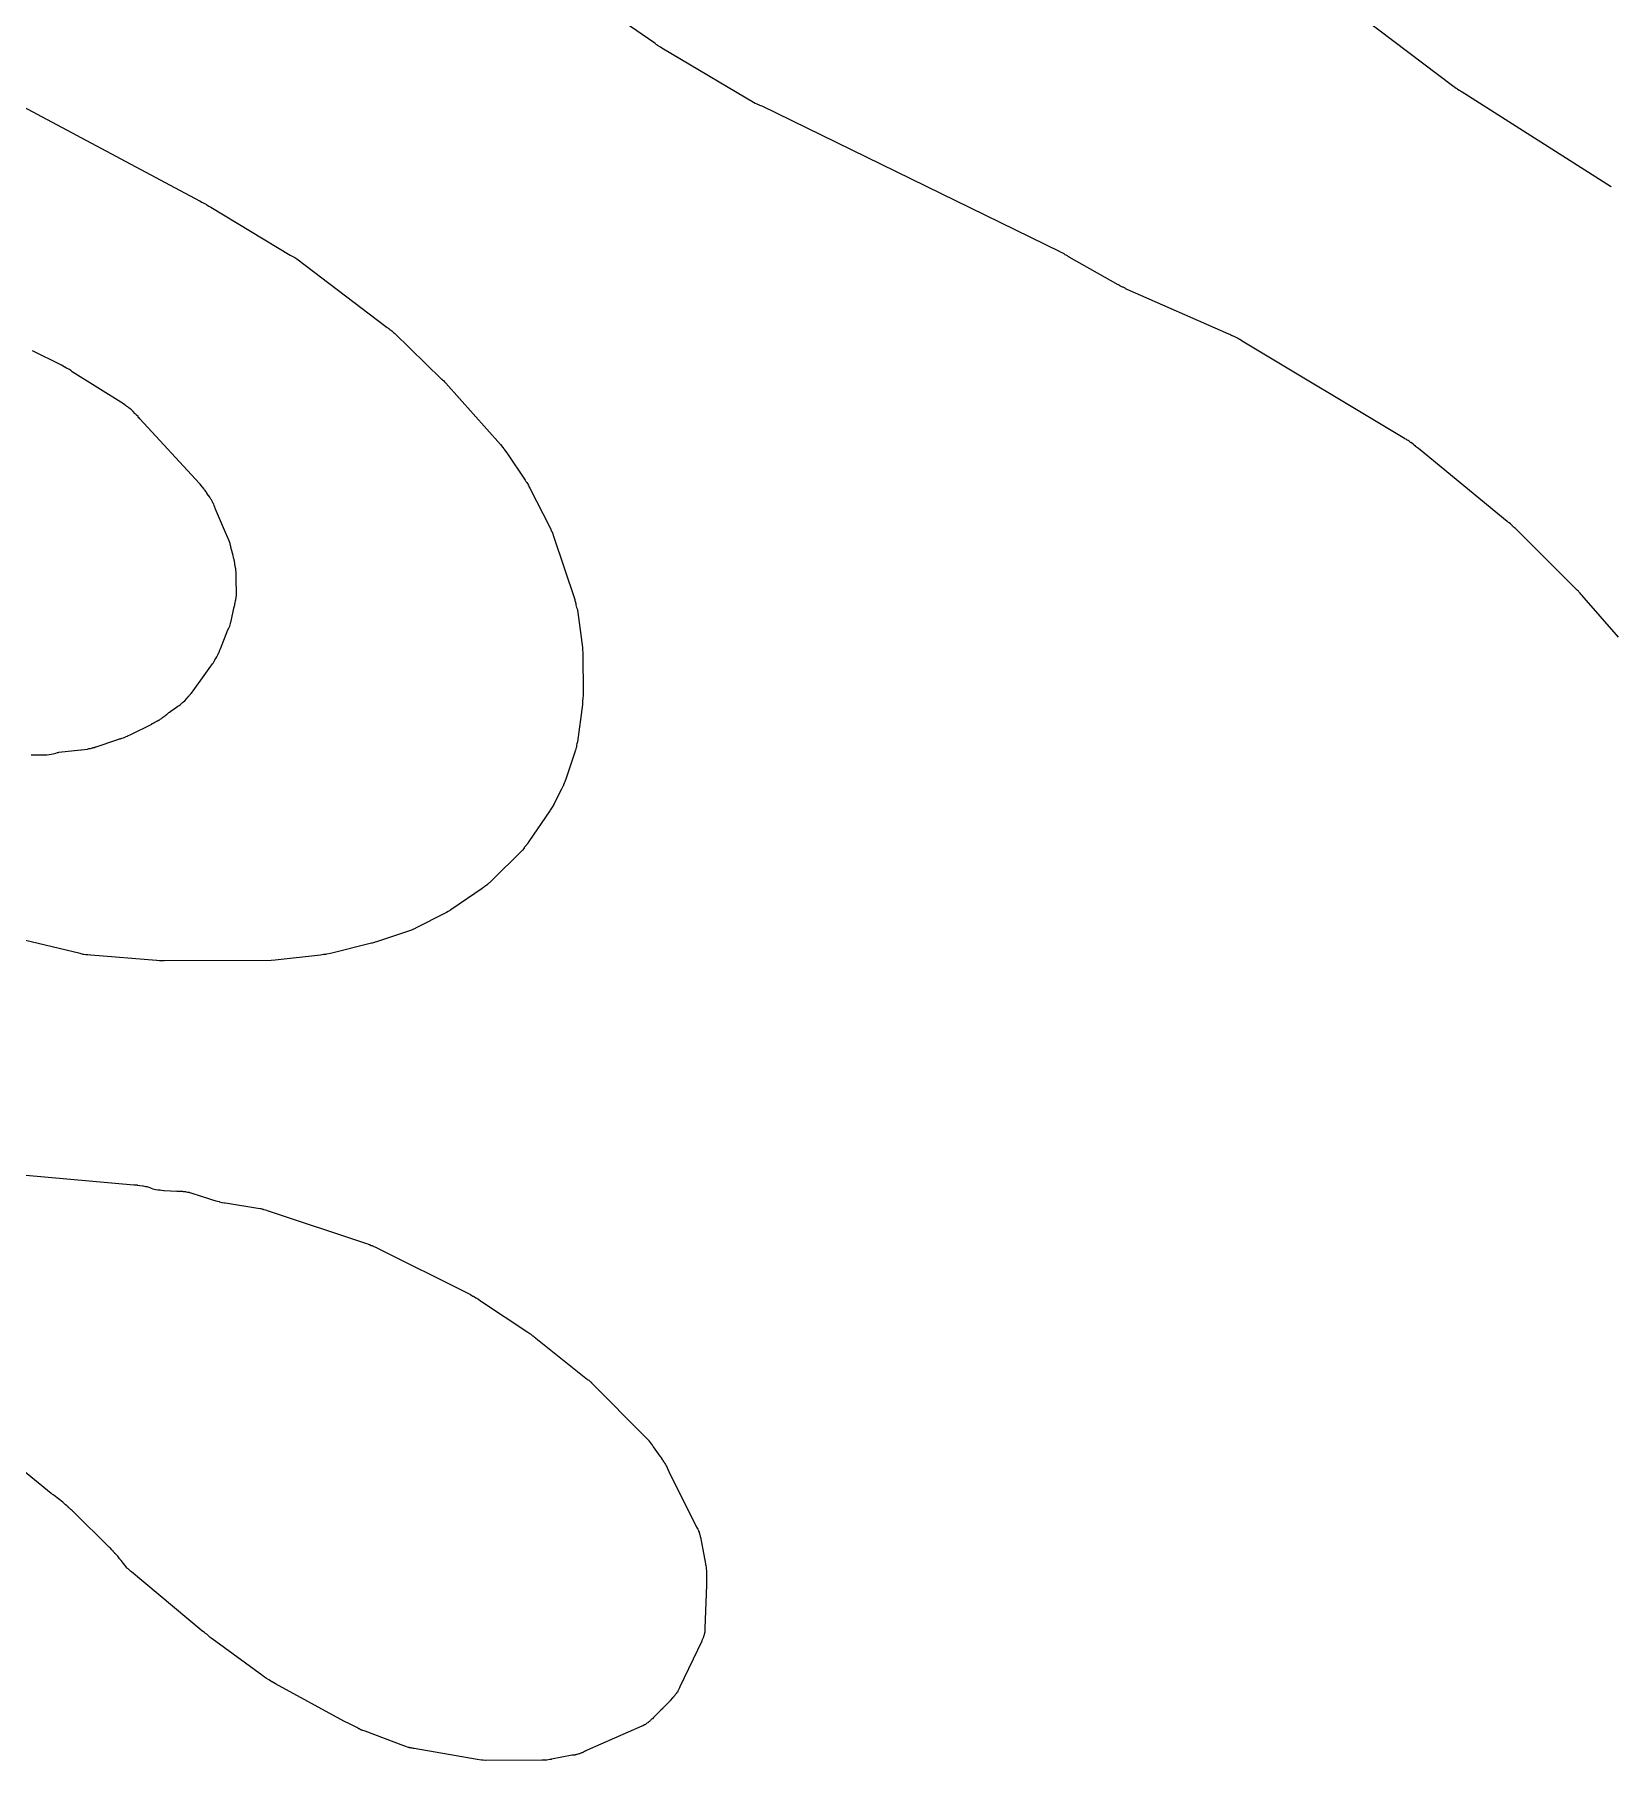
# Model space of a CAD drawing. Header units: millimetres. Extents: x 0 to 300, y 0 to 300.
# Drawn here: x 150 to 225, y 136.3 to 218.5 of the extents above; entities that cross this region are included whole.
import ezdxf

# ---------------------------------------------------------------- set-up
doc = ezdxf.new("R2010")
doc.units = ezdxf.units.MM
doc.layers.add('CUT', color=7, linetype='CONTINUOUS')

msp = doc.modelspace()

# ---------------------------------------------------------------- linework, layer by layer
at = {"layer": 'CUT'}
for points in [[(225.42, 189.79), (223.67, 191.79), (223.66, 191.8), (223.64, 191.83), (223.63, 191.84), (223.59, 191.9), (223.53, 191.96), (223.51, 191.98), (223.51, 191.99), (223.47, 192.02), (223.42, 192.07), (220.66, 194.83), (220.63, 194.86), (220.62, 194.88), (220.61, 194.89), (220.59, 194.9), (220.57, 194.92), (220.56, 194.93), (220.55, 194.94), (220.51, 194.98), (220.43, 195.04), (220.41, 195.06), (220.39, 195.08), (220.38, 195.08), (220.38, 195.09), (220.37, 195.1), (220.36, 195.11), (220.28, 195.19), (220.21, 195.24), (220.19, 195.26), (220.17, 195.27), (220.16, 195.28), (220.14, 195.3), (220.12, 195.31), (215.9, 198.78), (215.85, 198.82), (215.76, 198.88), (215.75, 198.89), (215.69, 198.94), (215.64, 198.99), (215.55, 199.06), (215.54, 199.05), (215.45, 199.13), (215.4, 199.16), (215.36, 199.18), (215.35, 199.19), (215.34, 199.19), (215.3, 199.22), (215.25, 199.25), (215.24, 199.26), (207.5, 203.9), (207.44, 203.94), (207.39, 203.97), (207.38, 203.98), (207.28, 204.04), (207.16, 204.1), (207.04, 204.15), (207.03, 204.15), (206.97, 204.18), (206.91, 204.21), (206.87, 204.23), (202.02, 206.36), (202.01, 206.36), (201.99, 206.37), (201.95, 206.39), (201.93, 206.41), (201.83, 206.46), (201.8, 206.47), (201.71, 206.52), (201.7, 206.52), (201.69, 206.53), (201.67, 206.54), (201.66, 206.55), (201.64, 206.56), (201.62, 206.57), (201.6, 206.58), (199.27, 207.9), (199.26, 207.91), (199.22, 207.93), (199.2, 207.94), (199.18, 207.96), (199.15, 207.97), (199.12, 207.99), (199.08, 208.01), (199.03, 208.05), (198.93, 208.1), (198.86, 208.14), (198.84, 208.15), (184.65, 215.08), (184.59, 215.1), (184.54, 215.12), (184.52, 215.13), (184.43, 215.17), (184.42, 215.18), (184.32, 215.22), (179.87, 217.85), (179.8, 217.9), (179.7, 217.96), (179.66, 217.98), (179.64, 218), (179.63, 218), (179.6, 218.03), (179.55, 218.07), (179.49, 218.11), (175.34, 220.97)], [(212.52, 219.85), (217.58, 216.03), (217.6, 216.01), (217.63, 215.99), (217.69, 215.94), (217.72, 215.92), (217.75, 215.9), (217.83, 215.85), (217.85, 215.84), (217.86, 215.84), (217.88, 215.82), (217.9, 215.81), (217.91, 215.81), (217.93, 215.79), (217.94, 215.79), (217.96, 215.77), (217.98, 215.77), (217.99, 215.76), (218.01, 215.75), (218.03, 215.74), (218.1, 215.69), (225.04, 211.28), (225.08, 211.24)], [(146.13, 216.83), (157.86, 210.58), (157.87, 210.57), (157.89, 210.56), (157.97, 210.52), (158, 210.5), (158.1, 210.45), (158.14, 210.43), (158.17, 210.41), (158.19, 210.4), (158.2, 210.39), (158.3, 210.33), (158.4, 210.28), (162.18, 207.99), (162.24, 207.96), (162.33, 207.91), (162.36, 207.89), (162.39, 207.88), (162.49, 207.81), (166.72, 204.6), (166.74, 204.59), (166.75, 204.58), (166.79, 204.55), (166.82, 204.53), (166.86, 204.5), (166.88, 204.49), (166.91, 204.46), (166.92, 204.45), (167.01, 204.38), (167.04, 204.35), (167.07, 204.32), (167.09, 204.31), (167.1, 204.3), (167.14, 204.27), (169.38, 202.09), (169.4, 202.08), (169.43, 202.06), (169.47, 202.02), (169.52, 201.96), (169.59, 201.89), (172.19, 198.97), (172.3, 198.83), (172.35, 198.77), (172.36, 198.76), (172.38, 198.72), (172.49, 198.58), (173.36, 197.27), (173.4, 197.21), (173.42, 197.18), (173.44, 197.16), (173.52, 197.03), (173.54, 196.98), (173.59, 196.9), (174.52, 195.06), (174.53, 195.05), (174.53, 195.04), (174.54, 195.03), (174.56, 194.99), (174.58, 194.95), (174.58, 194.94), (174.58, 194.93), (174.6, 194.88), (174.62, 194.85), (174.64, 194.81), (174.65, 194.77), (174.66, 194.76), (174.71, 194.61), (175.72, 191.59), (175.73, 191.54), (175.76, 191.46), (175.76, 191.45), (175.76, 191.44), (175.77, 191.42), (175.78, 191.33), (175.81, 191.21), (175.84, 191.15), (175.85, 191.09), (175.87, 190.97), (176.09, 189.3), (176.1, 189.28), (176.1, 189.25), (176.1, 189.23), (176.11, 189.03), (176.11, 188.98), (176.11, 188.97), (176.13, 187.15), (176.12, 187.1), (176.12, 187.06), (176.12, 186.99), (176.11, 186.92), (176.11, 186.84), (176.11, 186.83), (176.1, 186.79), (176.1, 186.69), (176.1, 186.68), (176.09, 186.59), (175.85, 184.82), (175.83, 184.72), (175.82, 184.71), (175.81, 184.66), (175.81, 184.61), (175.8, 184.56), (175.78, 184.5), (175.78, 184.49), (175.78, 184.48), (175.77, 184.47), (175.77, 184.45), (175.76, 184.42), (175.75, 184.4), (175.74, 184.36), (175.3, 183.04), (175.27, 182.95), (175.25, 182.91), (175.22, 182.85), (175.19, 182.77), (175.18, 182.75), (175.18, 182.74), (175.17, 182.72), (175.1, 182.56), (174.74, 181.87), (174.74, 181.86), (174.73, 181.85), (174.72, 181.83), (174.64, 181.7), (174.62, 181.66), (174.55, 181.56), (174.53, 181.53), (173.54, 180.06), (173.47, 179.96), (173.46, 179.95), (173.45, 179.94), (173.43, 179.91), (173.39, 179.87), (173.39, 179.86), (173.32, 179.78), (173.31, 179.75), (173.23, 179.66), (171.74, 178.18), (171.68, 178.12), (171.65, 178.1), (171.61, 178.06), (171.59, 178.04), (171.56, 178.02), (171.55, 178.01), (171.53, 177.99), (171.52, 177.99), (171.51, 177.98), (171.5, 177.97), (171.48, 177.96), (171.46, 177.95), (171.44, 177.93), (171.41, 177.91), (171.38, 177.88), (171.37, 177.88), (171.36, 177.87), (171.34, 177.85), (171.32, 177.84), (171.31, 177.83), (169.87, 176.84), (169.84, 176.83), (169.83, 176.82), (169.81, 176.81), (169.8, 176.8), (169.69, 176.74), (169.62, 176.69), (169.52, 176.63), (168.18, 175.96), (168.14, 175.94), (168.12, 175.93), (168.01, 175.87), (167.95, 175.85), (167.8, 175.79), (167.76, 175.78), (166.38, 175.32), (166.12, 175.24), (166.07, 175.23), (166.05, 175.22), (164.09, 174.73), (163.92, 174.7), (163.91, 174.7), (163.9, 174.7), (163.86, 174.69), (163.78, 174.68), (163.77, 174.68), (163.76, 174.68), (163.69, 174.67), (163.62, 174.66), (161.46, 174.41), (161.26, 174.4), (156.17, 174.38), (156.12, 174.38), (156.05, 174.39), (155.97, 174.39), (155.95, 174.39), (155.82, 174.4), (155.8, 174.4), (152.68, 174.66), (152.67, 174.66), (152.54, 174.67), (152.45, 174.67), (152.44, 174.67), (152.35, 174.68), (152.31, 174.69), (152.18, 174.73), (149.51, 175.37)], [(149.84, 184.19), (150.4, 184.19), (150.49, 184.2), (150.5, 184.2), (150.53, 184.2), (150.59, 184.2), (150.69, 184.21), (150.88, 184.24), (151.02, 184.28), (151.09, 184.3), (151.14, 184.31), (151.15, 184.32), (151.16, 184.32), (152.21, 184.43), (152.23, 184.43), (152.38, 184.44), (152.52, 184.47), (152.56, 184.48), (152.59, 184.49), (152.6, 184.49), (152.61, 184.49), (152.66, 184.5), (152.76, 184.53), (152.77, 184.53), (152.79, 184.54), (152.8, 184.54), (152.81, 184.54), (152.85, 184.55), (152.9, 184.57), (152.93, 184.58), (153.92, 184.91), (153.96, 184.93), (153.97, 184.93), (154, 184.94), (154.02, 184.94), (154.04, 184.95), (154.07, 184.96), (154.08, 184.96), (154.11, 184.97), (154.13, 184.97), (154.15, 184.98), (154.24, 185), (154.36, 185.06), (154.42, 185.09), (154.45, 185.11), (154.47, 185.12), (154.48, 185.12), (154.55, 185.15), (155.58, 185.66), (155.59, 185.67), (155.6, 185.68), (155.62, 185.69), (155.66, 185.71), (155.69, 185.72), (155.73, 185.75), (155.77, 185.77), (155.78, 185.77), (155.79, 185.78), (155.8, 185.79), (155.81, 185.79), (155.82, 185.8), (155.83, 185.8), (155.85, 185.81), (155.87, 185.82), (155.89, 185.83), (155.9, 185.83), (155.91, 185.84), (155.92, 185.85), (155.93, 185.85), (155.95, 185.87), (155.96, 185.87), (155.98, 185.89), (155.99, 185.89), (156.01, 185.9), (156.04, 185.92), (156.07, 185.95), (156.08, 185.95), (156.09, 185.96), (156.1, 185.97), (156.11, 185.98), (156.12, 185.98), (156.13, 185.99), (156.14, 186), (156.15, 186.01), (156.16, 186.01), (156.17, 186.02), (156.19, 186.03), (156.21, 186.05), (156.26, 186.09), (156.28, 186.1), (156.29, 186.11), (156.31, 186.13), (156.33, 186.15), (156.34, 186.16), (156.36, 186.18), (156.37, 186.18), (156.4, 186.21), (156.42, 186.22), (156.56, 186.32), (156.58, 186.34), (156.83, 186.51), (156.88, 186.54), (156.93, 186.58), (156.97, 186.61), (157.05, 186.68), (157.15, 186.77), (157.24, 186.86), (157.32, 186.95), (157.32, 186.96), (157.36, 187.01), (157.37, 187.02), (157.38, 187.03), (157.41, 187.06), (157.43, 187.09), (157.45, 187.11), (157.47, 187.13), (157.51, 187.18), (157.55, 187.24), (158.07, 187.97), (158.47, 188.52), (158.5, 188.56), (158.52, 188.59), (158.54, 188.62), (158.55, 188.64), (158.59, 188.71), (158.64, 188.78), (158.68, 188.86), (158.68, 188.87), (158.7, 188.89), (158.73, 188.96), (158.75, 188.99), (158.78, 189.07), (158.79, 189.08), (158.79, 189.1), (158.8, 189.12), (158.81, 189.15), (158.82, 189.17), (158.83, 189.18), (158.83, 189.19), (158.84, 189.2), (158.84, 189.21), (158.85, 189.24), (159.21, 190.14), (159.24, 190.2), (159.3, 190.32), (159.33, 190.45), (159.35, 190.53), (159.36, 190.56), (159.49, 191.18), (159.52, 191.29), (159.53, 191.32), (159.53, 191.33), (159.53, 191.35), (159.56, 191.47), (159.57, 191.52), (159.57, 191.53), (159.59, 191.58), (159.6, 191.69), (159.61, 191.8), (159.61, 191.97), (159.61, 192), (159.6, 192.43), (159.6, 192.76), (159.6, 192.87), (159.59, 192.98), (159.58, 193.01), (159.58, 193.03), (159.58, 193.06), (159.57, 193.08), (159.57, 193.09), (159.57, 193.13), (159.56, 193.16), (159.56, 193.17), (159.55, 193.18), (159.55, 193.19), (159.54, 193.24), (159.54, 193.26), (159.54, 193.27), (159.53, 193.32), (159.52, 193.4), (159.52, 193.41), (159.51, 193.46), (159.5, 193.49), (159.49, 193.52), (159.49, 193.53), (159.44, 193.75), (159.43, 193.8), (159.4, 193.91), (159.39, 193.93), (159.39, 193.94), (159.38, 193.95), (159.38, 193.96), (159.38, 193.97), (159.38, 193.98), (159.37, 193.99), (159.37, 194), (159.36, 194.03), (159.35, 194.09), (159.34, 194.12), (159.34, 194.13), (159.33, 194.15), (159.31, 194.26), (159.27, 194.38), (159.22, 194.49), (159.2, 194.53), (159.09, 194.78), (158.62, 195.89), (158.6, 195.94), (158.58, 196), (158.57, 196.02), (158.56, 196.04), (158.55, 196.06), (158.53, 196.13), (158.51, 196.16), (158.48, 196.24), (158.42, 196.34), (158.41, 196.35), (158.41, 196.36), (158.4, 196.37), (158.38, 196.4), (158.35, 196.46), (158.28, 196.55), (158.27, 196.56), (158.21, 196.65), (158.2, 196.67), (158.18, 196.7), (158.17, 196.71), (158.17, 196.72), (158.16, 196.73), (158.13, 196.78), (158.12, 196.79), (158.11, 196.8), (158.1, 196.81), (158.1, 196.82), (158.08, 196.84), (158.02, 196.92), (157.99, 196.96), (157.94, 197.02), (157.93, 197.03), (157.92, 197.04), (157.89, 197.08), (157.85, 197.12), (155.01, 200.2), (154.98, 200.24), (154.97, 200.25), (154.94, 200.29), (154.93, 200.3), (154.86, 200.37), (154.85, 200.37), (154.84, 200.38), (154.82, 200.41), (154.8, 200.42), (154.78, 200.45), (154.7, 200.54), (154.66, 200.58), (154.59, 200.65), (154.51, 200.71), (154.46, 200.74), (154.44, 200.76), (154.4, 200.78), (154.38, 200.8), (154.37, 200.81), (154.36, 200.81), (154.35, 200.82), (154.34, 200.83), (154.31, 200.85), (154.3, 200.86), (154.23, 200.91), (151.79, 202.44), (151.75, 202.48), (151.74, 202.48), (151.66, 202.54), (151.65, 202.55), (151.63, 202.56), (151.55, 202.6), (151.54, 202.61), (151.53, 202.61), (151.45, 202.66), (151.43, 202.66), (151.37, 202.7), (151.28, 202.75), (151.26, 202.76), (149.91, 203.43)], [(145.32, 164.55), (154.73, 163.71), (154.77, 163.71), (154.89, 163.71), (154.91, 163.7), (155.01, 163.69), (155.15, 163.67), (155.17, 163.66), (155.18, 163.66), (155.28, 163.64), (155.31, 163.64), (155.33, 163.63), (155.34, 163.63), (155.35, 163.63), (155.45, 163.6), (155.52, 163.57), (155.55, 163.56), (155.64, 163.53), (155.76, 163.5), (155.87, 163.48), (155.89, 163.48), (155.92, 163.47), (155.98, 163.47), (156.04, 163.46), (156.16, 163.45), (156.18, 163.45), (156.77, 163.42), (156.83, 163.42), (156.88, 163.42), (156.97, 163.41), (157.04, 163.41), (157.05, 163.41), (157.07, 163.4), (157.12, 163.39), (157.15, 163.39), (157.16, 163.39), (157.19, 163.39), (157.22, 163.38), (157.28, 163.37), (157.33, 163.36), (157.36, 163.36), (157.38, 163.35), (157.39, 163.35), (157.49, 163.32), (158.28, 163.07), (158.43, 163.02), (158.47, 163), (158.63, 162.95), (158.71, 162.94), (158.79, 162.92), (158.8, 162.91), (158.92, 162.88), (159.05, 162.86), (159.06, 162.86), (159.07, 162.86), (159.19, 162.84), (160.63, 162.61), (160.75, 162.58), (160.78, 162.58), (160.82, 162.57), (160.86, 162.56), (160.89, 162.55), (160.91, 162.54), (161, 162.52), (161.07, 162.5), (165.81, 160.92), (165.87, 160.9), (165.89, 160.89), (165.95, 160.87), (166.03, 160.83), (166.07, 160.82), (166.09, 160.81), (166.14, 160.79), (166.16, 160.78), (166.28, 160.73), (166.3, 160.72), (170.63, 158.56), (170.66, 158.54), (170.69, 158.52), (170.76, 158.49), (170.82, 158.45), (170.87, 158.42), (170.88, 158.42), (170.89, 158.41), (170.9, 158.41), (170.92, 158.4), (170.92, 158.39), (170.95, 158.38), (171.01, 158.34), (171.04, 158.32), (171.06, 158.31), (171.1, 158.29), (171.12, 158.28), (171.13, 158.27), (171.14, 158.27), (171.16, 158.25), (171.24, 158.19), (171.29, 158.16), (173.49, 156.7), (173.59, 156.63), (173.6, 156.62), (173.63, 156.6), (173.71, 156.53), (173.73, 156.52), (173.76, 156.5), (173.79, 156.47), (176.25, 154.51), (176.33, 154.45), (176.39, 154.41), (176.48, 154.34), (176.49, 154.33), (176.5, 154.32), (176.52, 154.3), (176.52, 154.29), (179.09, 151.7), (179.11, 151.68), (179.18, 151.6), (179.22, 151.57), (179.23, 151.55), (179.24, 151.54), (179.26, 151.52), (179.27, 151.51), (179.36, 151.38), (179.41, 151.32), (179.44, 151.28), (179.46, 151.24), (179.78, 150.8), (179.85, 150.7), (179.86, 150.68), (179.89, 150.64), (179.91, 150.6), (179.92, 150.6), (179.93, 150.59), (179.93, 150.58), (179.94, 150.56), (179.96, 150.53), (179.98, 150.51), (179.98, 150.5), (179.98, 150.49), (179.99, 150.48), (180, 150.47), (180.01, 150.46), (180.02, 150.44), (180.05, 150.39), (180.06, 150.37), (180.07, 150.35), (180.08, 150.33), (180.1, 150.29), (180.14, 150.21), (180.21, 150.07), (181.52, 147.41), (181.58, 147.31), (181.61, 147.25), (181.61, 147.24), (181.62, 147.22), (181.64, 147.17), (181.65, 147.14), (181.66, 147.11), (181.67, 147.1), (181.67, 147.09), (181.67, 147.08), (181.68, 147.06), (181.7, 146.99), (181.7, 146.97), (181.71, 146.92), (181.72, 146.9), (181.73, 146.85), (181.95, 145.66), (181.95, 145.64), (181.96, 145.59), (181.98, 145.49), (181.98, 145.44), (181.99, 145.31), (181.99, 145.3), (182, 145.27), (182, 145.24), (182, 145.23), (182, 145.16), (182, 145.11), (181.99, 144.66), (181.98, 144.24), (181.92, 142.6), (181.92, 142.56), (181.92, 142.55), (181.92, 142.49), (181.91, 142.41), (181.91, 142.4), (181.91, 142.39), (181.9, 142.38), (181.87, 142.24), (181.86, 142.2), (181.85, 142.17), (181.78, 142.01), (181.77, 141.98), (180.73, 139.81), (180.73, 139.8), (180.71, 139.76), (180.68, 139.7), (180.66, 139.67), (180.66, 139.66), (180.64, 139.63), (180.63, 139.6), (180.61, 139.56), (180.6, 139.55), (180.55, 139.49), (180.53, 139.47), (180.52, 139.45), (180.49, 139.41), (180.49, 139.4), (180.47, 139.38), (180.45, 139.36), (180.43, 139.33), (180.42, 139.32), (180.4, 139.3), (180.38, 139.28), (180.27, 139.15), (180.27, 139.14), (180.26, 139.14), (179.95, 138.82), (179.94, 138.81), (179.91, 138.78), (179.83, 138.7), (179.7, 138.57), (179.48, 138.35), (179.47, 138.34), (179.42, 138.29), (179.41, 138.28), (179.38, 138.26), (179.37, 138.25), (179.36, 138.25), (179.35, 138.24), (179.35, 138.23), (179.33, 138.21), (179.31, 138.19), (179.28, 138.16), (179.27, 138.15), (179.26, 138.15), (179.24, 138.13), (179.23, 138.12), (179.21, 138.11), (179.2, 138.1), (179.15, 138.07), (179.12, 138.04), (179.09, 138.02), (179.06, 138), (179.05, 138), (179, 137.97), (178.98, 137.96), (178.96, 137.95), (178.95, 137.95), (178.91, 137.94), (176.31, 136.79), (176.19, 136.73), (176.14, 136.69), (176.07, 136.66), (176.05, 136.66), (175.95, 136.62), (175.91, 136.61), (175.82, 136.58), (175.81, 136.58), (175.77, 136.57), (175.75, 136.57), (175.74, 136.57), (175.72, 136.56), (175.7, 136.56), (175.69, 136.56), (175.6, 136.55), (174.62, 136.36), (174.6, 136.35), (174.57, 136.35), (174.54, 136.35), (174.39, 136.32), (174.36, 136.32), (174.25, 136.31), (174.18, 136.31), (174.17, 136.31), (174.16, 136.31), (174.15, 136.31), (171.47, 136.3), (171.46, 136.3), (171.45, 136.3), (171.37, 136.31), (171.36, 136.31), (171.35, 136.31), (171.28, 136.32), (171.08, 136.35), (168.07, 136.87), (168.05, 136.87), (167.99, 136.89), (167.96, 136.89), (167.93, 136.9), (167.9, 136.9), (167.89, 136.9), (167.88, 136.9), (167.85, 136.91), (167.84, 136.91), (167.84, 136.92), (167.82, 136.92), (167.81, 136.92), (167.64, 136.98), (167.63, 136.98), (167.59, 137), (166.67, 137.34), (165.75, 137.69), (165.7, 137.71), (165.64, 137.73), (165.6, 137.74), (165.59, 137.74), (165.58, 137.74), (165.57, 137.75), (165.56, 137.75), (165.55, 137.76), (165.52, 137.77), (165.51, 137.78), (165.49, 137.79), (165.47, 137.8), (165.45, 137.81), (165.44, 137.81), (165.35, 137.87), (164.93, 138.07), (164.83, 138.12), (164.72, 138.18), (161.47, 139.95), (161.4, 139.99), (161.32, 140.04), (161.3, 140.05), (161.28, 140.06), (161.27, 140.07), (161.25, 140.08), (161.24, 140.09), (161.23, 140.09), (161.16, 140.14), (161.05, 140.21), (161, 140.24), (160.95, 140.27), (160.87, 140.33), (158.64, 141.97), (158.41, 142.13), (158.37, 142.16), (158.35, 142.17), (158.3, 142.22), (158.29, 142.23), (158.21, 142.31), (158.14, 142.35), (158.13, 142.36), (158.11, 142.37), (158.09, 142.39), (158.04, 142.43), (157.97, 142.47), (157.96, 142.48), (157.93, 142.5), (154.61, 145.29), (154.57, 145.32), (154.54, 145.35), (154.53, 145.36), (154.46, 145.42), (154.43, 145.44), (154.42, 145.45), (154.41, 145.46), (154.12, 145.83), (154.09, 145.85), (154.08, 145.87), (154.07, 145.88), (154.05, 145.91), (154.03, 145.93), (154.03, 145.94), (153.96, 146.03), (153.88, 146.11), (153.85, 146.14), (153.84, 146.14), (153.84, 146.15), (153.83, 146.16), (153.83, 146.17), (153.8, 146.2), (153.76, 146.24), (153.76, 146.25), (153.72, 146.29), (153.71, 146.29), (153.7, 146.31), (153.69, 146.32), (153.67, 146.34), (153.66, 146.36), (153.65, 146.37), (153.61, 146.41), (153.6, 146.42), (153.59, 146.43), (153.58, 146.44), (153.57, 146.45), (151.84, 148.15), (151.83, 148.15), (151.82, 148.17), (151.79, 148.2), (151.76, 148.23), (151.75, 148.23), (151.74, 148.24), (151.73, 148.25), (151.69, 148.29), (151.67, 148.31), (151.64, 148.33), (151.64, 148.34), (151.63, 148.34), (151.63, 148.35), (151.62, 148.35), (151.61, 148.36), (151.6, 148.37), (151.59, 148.39), (151.55, 148.42), (151.54, 148.43), (151.53, 148.44), (151.5, 148.47), (151.48, 148.48), (151.44, 148.51), (151.43, 148.52), (151.43, 148.53), (151.34, 148.6), (150.93, 148.92), (150.89, 148.95), (150.86, 148.97), (150.84, 148.98), (150.82, 149), (150.8, 149.02), (149.2, 150.31)]]:
    msp.add_lwpolyline(points, dxfattribs=at)

doc.saveas('drawing.dxf')
